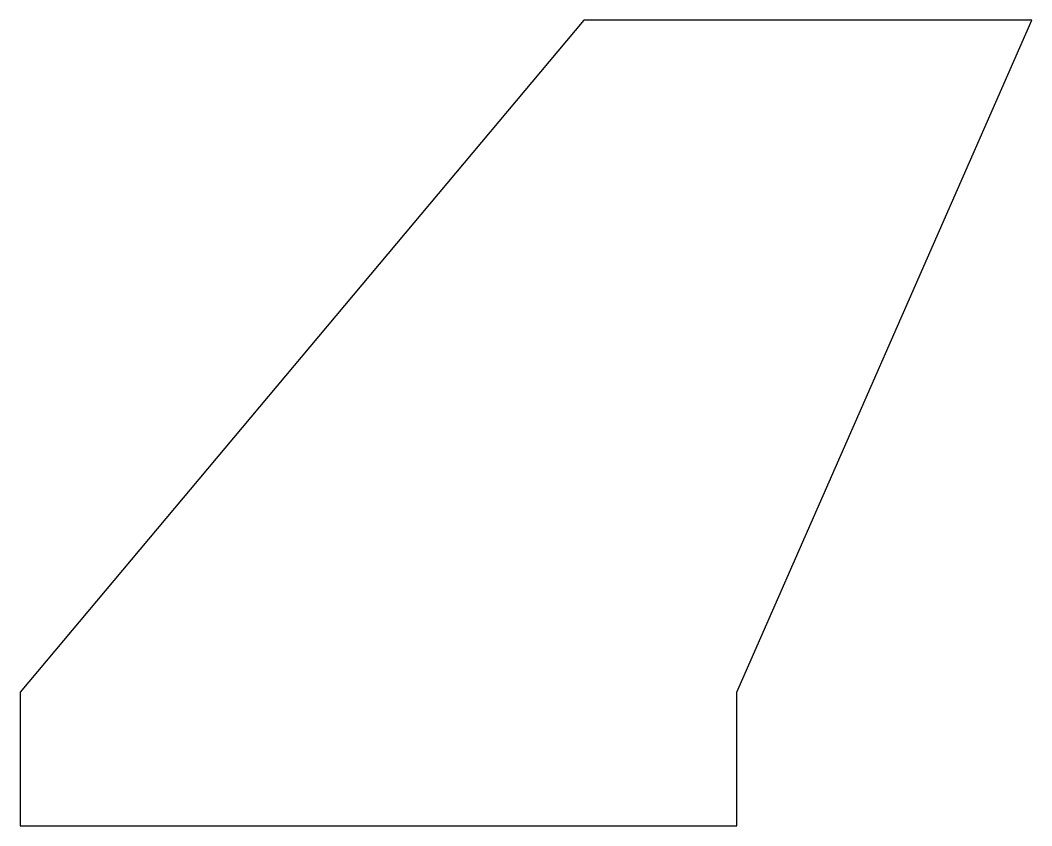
# Model space of a CAD drawing. Header units: inches. Extents: x -2 to 3.65, y -0.74 to 3.75.
import ezdxf

# ---------------------------------------------------------------- set-up
doc = ezdxf.new("R2010")
doc.units = ezdxf.units.IN
doc.header["$MEASUREMENT"] = 0

msp = doc.modelspace()

# ---------------------------------------------------------------- linework, layer by layer
at = {"color": 7, "linetype": 'Continuous', "lineweight": 25}
for p, q in [((1.1466, 3.75), (-2, 0)), ((3.6466, 3.75), (1.1466, 3.75)), ((2, 0), (3.6466, 3.75)), ((-2, 0), (-2, -0.745)), ((2, -0.745), (2, 0)), ((-2, -0.745), (2, -0.745))]:
    msp.add_line(p, q, dxfattribs=at)

doc.saveas('drawing.dxf')
